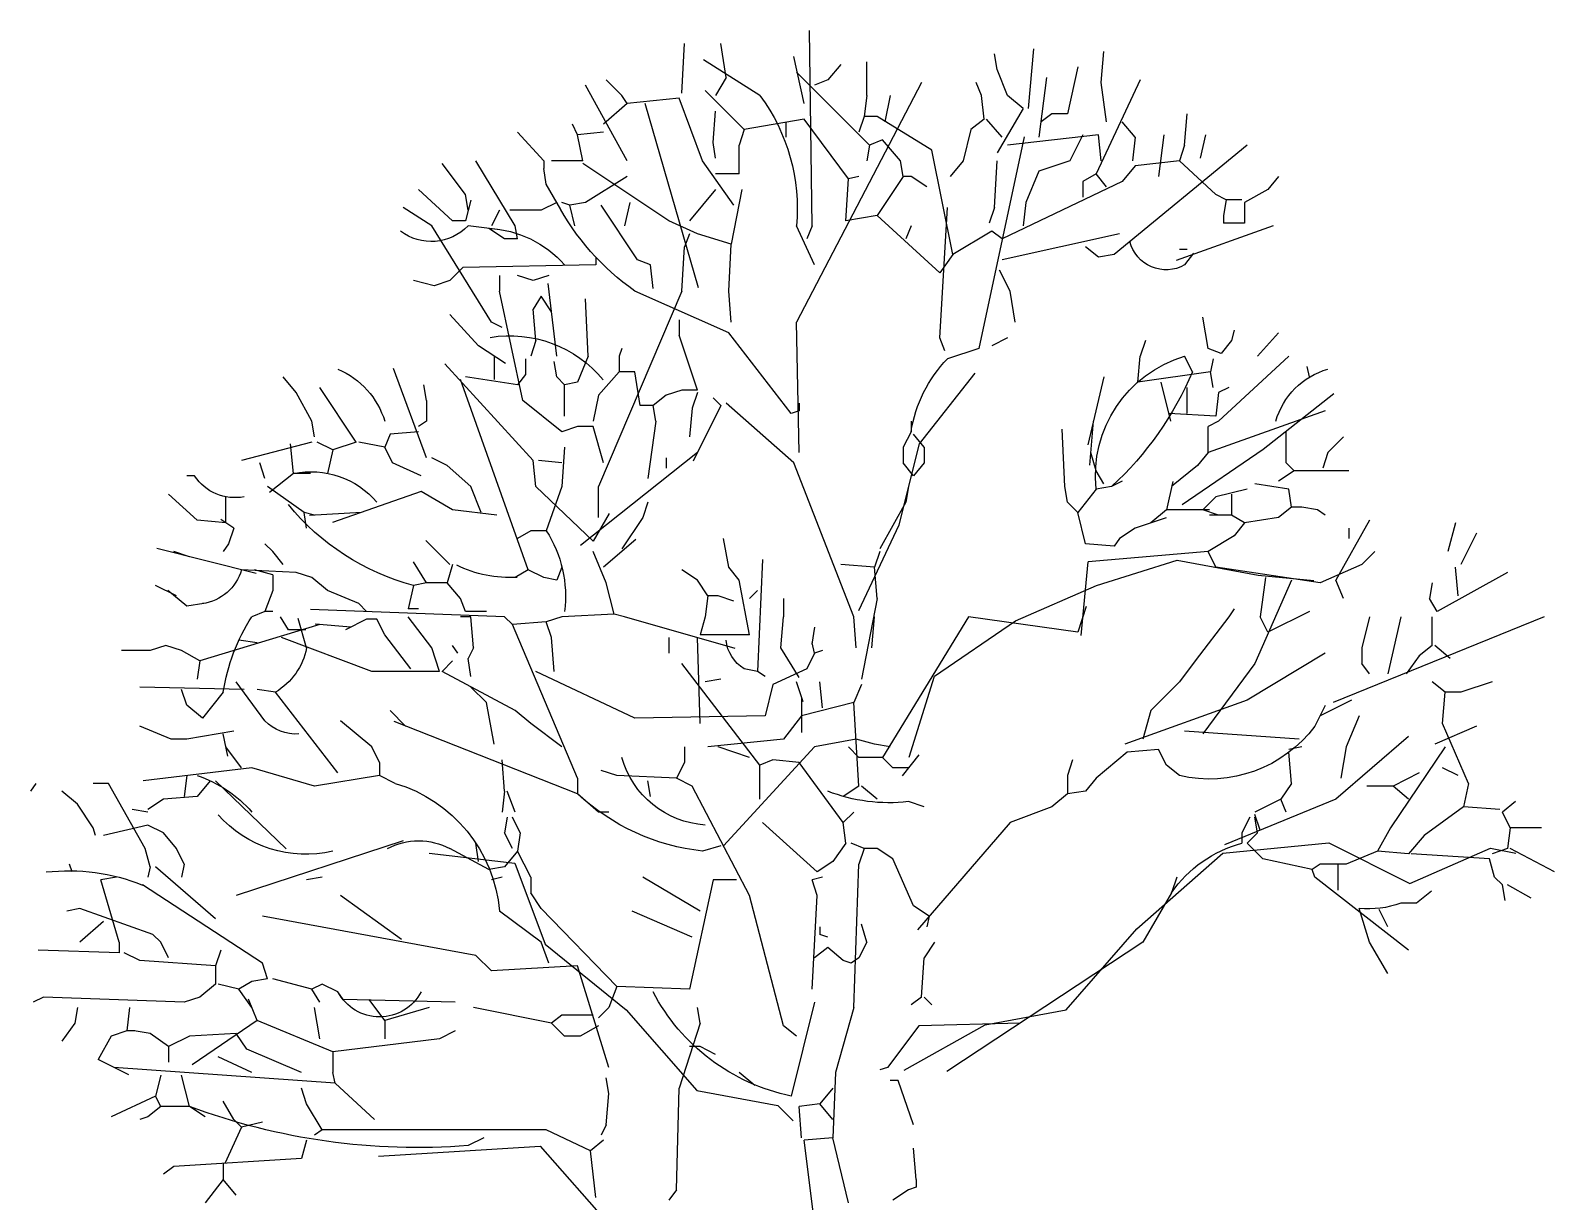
# Model space of a CAD drawing. Header units: millimetres. Extents: x 3669.6 to 3740.3, y 1535.4 to 1572.3.
# Drawn here: x 3703.577 to 3707.516, y 1542.659 to 1545.685 of the extents above; entities that cross this region are included whole.
import ezdxf

# ---------------------------------------------------------------- set-up
doc = ezdxf.new("R2010")
doc.units = ezdxf.units.MM
doc.layers.add('1', color=7, linetype='Continuous')

# ---------------------------------------------------------------- blocks, each defined once
blk = doc.blocks.new('T1')
at = {"color": 3, "linetype": 'Continuous'}
for p, q in [((-0.3267, 13.272), (-0.3173, 13.972)), ((-0.0187, 13.804), (0, 13.9253)), ((0.14, 13.748), (0.1307, 13.9253)), ((-1.3627, 13.7853), (-1.372, 13.8973)), ((-1.12, 13.9067), (-1.1013, 13.692)), ((-0.9893, 13.832), (-0.98, 13.888)), ((-0.2987, 13.7107), (-0.2613, 13.8787)), ((-1.2787, 13.8413), (-1.2413, 13.6733)), ((-1.0267, 13.7387), (-0.9893, 13.832)), ((-0.532, 13.5613), (-0.2707, 13.8227)), ((-0.5227, 13.7387), (-0.5227, 13.86)), ((-0.4293, 13.8507), (-0.3827, 13.7947)), ((-0.14, 13.7387), (0.0621, 13.8673)), ((-1.5027, 13.7947), (-1.344, 13.4587)), ((-1.3813, 13.6453), (-1.3627, 13.7853)), ((-1.1667, 13.804), (-1.1387, 13.5893)), ((-0.9333, 13.7387), (-0.9147, 13.7853)), ((-0.7187, 13.7853), (-0.2707, 12.9267)), ((-0.3827, 13.7947), (-0.336, 13.776)), ((-0.0187, 13.804), (0.0187, 13.7387)), ((0.336, 13.5053), (0.4853, 13.776)), ((0.3547, 13.7387), (0.4107, 13.7947)), ((-1.0827, 13.692), (-1.0267, 13.7387)), ((-0.9427, 13.6547), (-0.9333, 13.7387)), ((-0.6067, 13.7387), (-0.588, 13.6453)), ((-0.5227, 13.7387), (-0.5133, 13.664)), ((-0.0467, 13.6547), (0.056, 13.7573)), ((0.0653, 13.5053), (0.1493, 13.7293)), ((0.0797, 13.0497), (0.2707, 13.7107)), ((0.1493, 13.7293), (0.336, 13.7107)), ((0.336, 13.7107), (0.3547, 13.7387)), ((0.336, 13.7107), (0.42, 13.636)), ((-1.6613, 13.5613), (-1.6707, 13.6733)), ((-1.2413, 13.6733), (-1.1853, 13.6733)), ((-1.1853, 13.6733), (-1.148, 13.6453)), ((-1.0827, 13.692), (-0.9893, 13.5333)), ((-1.008, 13.5893), (-0.952, 13.6547)), ((-0.9427, 13.6547), (-0.896, 13.6173)), ((-0.756, 13.5427), (-0.56, 13.664)), ((-0.56, 13.664), (-0.5133, 13.664)), ((-0.5133, 13.664), (-0.4947, 13.608)), ((-0.4573, 13.44), (-0.2987, 13.6547)), ((-0.2987, 13.6547), (-0.084, 13.6173)), ((-0.084, 13.6173), (-0.0467, 13.6547)), ((0.028, 13.5707), (0.0187, 13.6827)), ((-1.736, 13.5987), (-1.7173, 13.5147)), ((-1.5867, 13.5987), (-1.568, 13.4493)), ((-1.484, 13.5893), (-1.4373, 13.6453)), ((-1.3627, 13.5053), (-1.3533, 13.5987)), ((-1.3533, 13.5987), (-1.0267, 13.5613)), ((-1.2973, 13.5987), (-1.2507, 13.5053)), ((-0.896, 13.6173), (-0.868, 13.5053)), ((-0.2333, 13.6453), (-0.2333, 13.5893)), ((-0.084, 13.6173), (-0.0653, 13.5613)), ((0.42, 13.608), (0.5133, 13.5987)), ((0.4947, 13.5053), (0.5133, 13.5987)), ((0.5133, 13.5987), (0.532, 13.636)), ((0.6347, 13.5053), (0.728, 13.608)), ((-1.8853, 13.5613), (-1.4093, 13.1693)), ((-1.6613, 13.5613), (-1.6427, 13.5053)), ((-1.484, 13.5893), (-1.4747, 13.5053)), ((-1.0863, 13.5907), (-0.924, 12.8333)), ((-0.8307, 13.1693), (-0.756, 13.5427)), ((-0.644, 13.5053), (-0.5787, 13.58)), ((-0.5787, 13.58), (-0.532, 13.5613)), ((-0.532, 13.5613), (-0.5227, 13.5053)), ((-0.0653, 13.4587), (-0.0653, 13.5613)), ((0.0187, 13.5147), (0.028, 13.5707)), ((-1.7733, 13.384), (-1.6427, 13.5053)), ((-1.6427, 13.5053), (-1.484, 13.4867)), ((-1.484, 13.4867), (-1.4373, 13.4307)), ((-1.2507, 13.5053), (-1.1387, 13.468)), ((-0.98, 13.3373), (-0.9893, 13.5053)), ((-0.868, 13.5053), (-0.8213, 13.4493)), ((-0.6533, 13.4493), (-0.644, 13.5053)), ((-0.0467, 13.3467), (0.0653, 13.5053)), ((0.1867, 13.2907), (0.4947, 13.496)), ((0.4947, 13.5053), (0.6067, 13.5053)), ((0.6347, 13.5053), (0.6347, 13.4773)), ((0.7373, 13.272), (0.8773, 13.5053)), ((0.9147, 13.384), (0.9987, 13.496)), ((-1.9973, 13.4493), (-1.96, 13.4027)), ((-1.3813, 13.412), (-1.344, 13.4587)), ((-1.344, 13.4587), (-1.2973, 13.4307)), ((-1.1387, 13.468), (-1.092, 13.356)), ((-0.7373, 13.412), (-0.6813, 13.4493)), ((-0.6813, 13.4493), (-0.6533, 13.4493)), ((-0.6533, 13.4493), (-0.56, 13.3093)), ((-0.4947, 13.4493), (-0.4573, 13.44)), ((-0.448, 13.2907), (-0.4573, 13.44)), ((-0.0653, 13.4587), (0.0187, 13.4587)), ((0.336, 13.4493), (0.4853, 13.356)), ((0.6253, 13.4213), (0.6347, 13.4773)), ((-1.96, 13.4027), (-1.876, 13.356)), ((-1.8107, 13.3653), (-1.7733, 13.384)), ((-1.4373, 13.4307), (-1.008, 13.2253)), ((-1.2973, 13.4307), (-1.2973, 13.3747)), ((-0.0747, 13.4027), (-0.0373, 13.2067)), ((0.0187, 13.4027), (0.112, 13.2907)), ((0.5734, 13.3304), (0.6253, 13.4213)), ((0.9053, 13.328), (0.9147, 13.384)), ((0.9613, 13.2907), (1.0827, 13.4027)), ((-1.876, 13.356), (-1.876, 13.2813)), ((-1.8667, 13.3653), (-1.8107, 13.3653)), ((-1.8107, 13.3653), (-1.8013, 13.3093)), ((-1.092, 13.356), (-1.0827, 13.272)), ((-0.98, 13.3373), (-0.9613, 13.2813)), ((-0.784, 12.8707), (-0.812, 13.3373)), ((0.2987, 13.1507), (0.4293, 13.3467)), ((0.3267, 13.356), (0.3453, 13.272)), ((0.4853, 13.356), (0.5413, 13.3467)), ((0.5227, 13.272), (0.5413, 13.3467)), ((0.5413, 13.3467), (0.5693, 13.356)), ((0.588, 13.356), (0.644, 13.328)), ((0.644, 13.328), (0.756, 13.328)), ((0.7933, 13.328), (0.8213, 13.272)), ((0.8963, 13.364), (0.9147, 13.2907)), ((1.036, 13.272), (1.1387, 13.3373)), ((-1.9787, 13.272), (-1.6307, 13.1485)), ((-1.876, 13.2813), (-1.8293, 13.2813)), ((-1.8293, 13.2813), (-1.8013, 13.2813)), ((-1.8013, 13.3093), (-1.8013, 13.2813)), ((-0.784, 13.104), (-0.56, 13.3093)), ((-0.6813, 13.272), (-0.6627, 13.2253)), ((-0.56, 13.3093), (-0.448, 13.2907)), ((-0.336, 13.132), (-0.2707, 13.272)), ((-0.3267, 13.272), (-0.308, 13.2253)), ((0.084, 13.244), (0.1867, 13.2907)), ((0.728, 13.2253), (0.7373, 13.272)), ((0.8006, 13.2589), (0.9053, 13.272)), ((0.8213, 12.9267), (1.036, 13.272)), ((0.9147, 13.2907), (0.9613, 13.2907)), ((-1.428, 13.244), (-1.008, 13.1507)), ((-1.008, 13.2253), (-0.9707, 13.2533)), ((-0.9707, 13.2533), (-0.8307, 13.1693)), ((-0.0373, 13.2067), (0.084, 13.244)), ((0.112, 13.244), (0.1307, 13.1973)), ((0.728, 13.2253), (0.7747, 13.2253)), ((0.7747, 13.2253), (0.8307, 13.2627)), ((-1.6934, 13.1748), (-1.6613, 13.132)), ((-1.6707, 13.188), (-1.6427, 13.188)), ((-1.4093, 13.1693), (-1.3533, 13.16)), ((-1.3533, 13.16), (-1.3067, 13.1973)), ((-0.8307, 13.1693), (-0.784, 13.104)), ((-0.028, 13.0387), (-0.0373, 13.2067)), ((0.14, 13.0387), (0.1307, 13.1973)), ((0.448, 13.16), (0.448, 13.132)), ((-1.036, 13.0387), (-0.9987, 13.1133)), ((0.2427, 13.048), (0.252, 13.132)), ((0.252, 13.132), (0.2987, 13.1507)), ((0.448, 13.132), (0.924, 13.1227)), ((0.924, 13.1227), (0.9707, 13.076)), ((0.588, 12.8053), (0.6186, 13.0656)), ((0.616, 13.0947), (0.672, 13.076)), ((0.672, 13.076), (0.728, 13.0947)), ((0.7933, 13.0947), (0.7933, 13.0387)), ((0.9707, 13.076), (1.0267, 13.0573)), ((1.0267, 13.0573), (1.1013, 13.076)), ((-1.0547, 12.9267), (-1.036, 13.0387)), ((-0.0373, 12.9267), (-0.028, 13.0387)), ((-0.028, 12.8893), (0.308, 13.0387)), ((0.14, 13.0387), (0.4387, 12.3387)), ((0.476, 12.8053), (0.4853, 13.0107)), ((0.6067, 12.964), (0.644, 13.02)), ((0.644, 13.02), (0.672, 12.9733)), ((0.7093, 12.6467), (0.7933, 13.0387)), ((-1.7453, 12.8333), (-1.7267, 12.9453)), ((0.6627, 12.8613), (0.672, 12.9733)), ((0.868, 12.8427), (0.9707, 12.9547)), ((-1.9973, 12.8893), (-1.9227, 12.8053)), ((-1.8387, 12.8987), (-1.8293, 12.8613)), ((-0.28, 12.46), (-0.2707, 12.9267)), ((-0.252, 12.6), (-0.028, 12.8893)), ((0.1493, 12.936), (0.1493, 12.88)), ((0.784, 12.908), (0.8213, 12.9267)), ((-1.8293, 12.8613), (-1.792, 12.8147)), ((-1.792, 12.8147), (-1.7453, 12.8333)), ((-1.5213, 12.8613), (-1.5027, 12.8053)), ((-1.0267, 12.8707), (-0.9707, 12.8427)), ((-0.924, 12.8333), (-0.812, 12.796)), ((-0.8027, 12.824), (-0.784, 12.8707)), ((0.084, 12.684), (0.1493, 12.88)), ((0.3547, 12.8333), (0.364, 12.8053)), ((0.6627, 12.8613), (0.6813, 12.8053)), ((0.7718, 12.7786), (0.868, 12.8427)), ((-2.0347, 12.8053), (-1.7827, 12.572)), ((-1.764, 12.796), (-1.7547, 12.7493)), ((-1.6893, 12.7493), (-1.6613, 12.8053)), ((-1.4933, 12.712), (-1.5027, 12.8053)), ((0.364, 12.8053), (0.364, 12.7493)), ((0.476, 12.8053), (0.5133, 12.712)), ((0.588, 12.7307), (0.5973, 12.7867)), ((0.672, 12.432), (0.9893, 12.7773)), ((0.7, 12.796), (0.7, 12.74)), ((0.812, 12.8053), (0.812, 12.7213)), ((-2.1093, 12.7307), (-2.1, 12.768)), ((-1.764, 12.6933), (-1.7547, 12.7493)), ((-1.7547, 12.7493), (-1.4933, 12.712)), ((-1.372, 12.7307), (-1.3148, 12.4876)), ((0.2893, 12.628), (0.308, 12.7493)), ((0.308, 12.7493), (0.364, 12.7493)), ((0.364, 12.7493), (0.4387, 12.6653)), ((0.56, 12.7027), (0.588, 12.7307)), ((0.7, 12.74), (0.728, 12.7027)), ((0.728, 12.7027), (0.9147, 12.7307)), ((1.0547, 12.4413), (1.1731, 12.7611)), ((1.5213, 12.6747), (1.568, 12.7307)), ((-1.82, 12.6933), (-1.7827, 12.6747)), ((-1.7827, 12.6747), (-1.7733, 12.5907)), ((-1.6707, 12.6), (-1.6707, 12.6933)), ((-1.6123, 12.572), (-1.5773, 12.712)), ((0.084, 12.684), (0.14, 12.684)), ((0.084, 12.6747), (0.1027, 12.6187)), ((0.14, 12.684), (0.196, 12.6653)), ((0.5133, 12.712), (0.56, 12.7027)), ((0.56, 12.5907), (0.56, 12.7027)), ((0.6907, 12.04), (0.9333, 12.7213)), ((1.0547, 12.6467), (1.064, 12.7027)), ((1.3067, 12.4973), (1.4373, 12.6933)), ((1.4653, 12.572), (1.5213, 12.6747)), ((-0.28, 12.6373), (-0.28, 12.6093)), ((-0.2613, 12.4227), (-0.0187, 12.6373)), ((0, 12.628), (0.028, 12.656)), ((0, 12.628), (0.0997, 12.4286)), ((0.1027, 12.6187), (0.112, 12.516)), ((0.196, 12.6653), (0.2427, 12.628)), ((0.2333, 12.572), (0.2427, 12.628)), ((0.2427, 12.628), (0.2893, 12.628)), ((0.4387, 12.6653), (0.4573, 12.572)), ((0.5693, 12.5347), (0.7093, 12.6467)), ((1.0547, 12.6467), (1.0547, 12.572)), ((-2.1653, 12.6093), (-1.7453, 12.46)), ((-1.7827, 12.572), (-1.7453, 12.5533)), ((-1.7733, 12.5907), (-1.6053, 12.6)), ((-1.3216, 12.4148), (-1.3347, 12.572)), ((-0.6813, 12.572), (-0.6813, 12.5347)), ((-0.28, 12.6093), (-0.252, 12.6)), ((0.2333, 12.572), (0.2613, 12.3667)), ((1.0547, 12.572), (1.0827, 12.5533)), ((1.456, 12.516), (1.4653, 12.572)), ((-2.2307, 12.516), (-2.1747, 12.46)), ((-2.0253, 12.4227), (-2.0253, 12.5347)), ((-1.7453, 12.46), (-1.7453, 12.5533)), ((-1.232, 12.3387), (-1.2227, 12.544)), ((-0.728, 12.4787), (-0.6907, 12.5253)), ((-0.6813, 12.5347), (-0.6533, 12.4787)), ((0.42, 12.4227), (0.4573, 12.5533)), ((0.4573, 12.5533), (0.5133, 12.5533)), ((0.5133, 12.5533), (0.5693, 12.5347)), ((1.0827, 12.5347), (1.1853, 12.5253)), ((1.1853, 12.5253), (1.204, 12.4787)), ((-2.1747, 12.46), (-2.156, 12.404)), ((-1.7453, 12.46), (-1.708, 12.4133)), ((-1.344, 12.3947), (-1.3253, 12.46)), ((-0.728, 12.4787), (-0.728, 12.4227)), ((-0.6533, 12.4787), (-0.6533, 12.4227)), ((0.084, 12.46), (0.5033, 12.127)), ((0.56, 12.4787), (0.5693, 12.3387)), ((1.176, 12.4227), (1.204, 12.4787)), ((1.204, 12.4787), (1.2973, 12.4973)), ((1.3067, 12.4973), (1.3907, 12.4693)), ((1.3907, 12.4693), (1.4467, 12.4973)), ((1.3907, 12.4693), (1.4093, 12.3853)), ((1.4653, 12.4973), (1.7173, 12.432)), ((1.5307, 12.3853), (1.5413, 12.4916)), ((-2.2493, 12.3947), (-2.0533, 12.3947)), ((-2.0533, 12.3947), (-2.0253, 12.4227)), ((-2.0533, 12.3947), (-1.9973, 12.3573)), ((-1.708, 12.4133), (-1.6147, 12.3387)), ((-1.372, 12.348), (-1.344, 12.3947)), ((-0.728, 12.4227), (-0.6907, 12.376)), ((-0.6907, 12.376), (-0.6533, 12.4227)), ((-0.476, 11.872), (-0.2613, 12.4227)), ((0.196, 12.4413), (0.196, 12.404)), ((0.5693, 12.4227), (0.6533, 12.432)), ((0.6627, 12.3387), (0.672, 12.432)), ((0.896, 12.3387), (0.98, 12.4133)), ((0.98, 12.4133), (1.036, 12.4413)), ((1.0733, 12.376), (1.176, 12.4227)), ((1.6333, 12.3667), (1.652, 12.4227)), ((-2.0347, 12.3293), (-1.9133, 12.348)), ((-1.6187, 12.3568), (-1.596, 12.2547)), ((-1.4373, 12.3573), (-1.4, 12.3387)), ((1.47, 12.3853), (1.5307, 12.3853)), ((1.5307, 12.3853), (1.6166, 12.3166)), ((1.8853, 12.376), (1.9133, 12.376)), ((-2.044, 12.264), (-2.0347, 12.3293)), ((-1.8853, 12.3293), (-1.7733, 12.3013)), ((-1.8293, 12.3107), (-1.8293, 12.236)), ((-1.7733, 12.3013), (-1.7267, 12.2547)), ((-1.4, 12.3387), (-1.344, 12.3293)), ((-1.344, 12.3293), (-1.2787, 12.2453)), ((-1.2413, 12.2827), (-1.232, 12.3387)), ((-0.672, 12.3387), (-0.6627, 12.2827)), ((0.4387, 12.2267), (0.4387, 12.3387)), ((0.4573, 12.1427), (0.6627, 12.3387)), ((0.5693, 12.3387), (0.6253, 12.18)), ((0.8587, 12.2453), (0.896, 12.3387)), ((0.9613, 12.2547), (1.0733, 12.32)), ((1.0733, 12.32), (1.3916, 12.2093)), ((1.4933, 12.2453), (1.624, 12.3387)), ((1.7733, 12.208), (1.7733, 12.3013)), ((1.876, 12.2173), (1.9787, 12.3107)), ((-2.1653, 12.236), (-2.1373, 12.2547)), ((-2.1373, 12.2547), (-2.0813, 12.264)), ((-2.0813, 12.264), (-2.044, 12.264)), ((-2.044, 12.264), (-1.9973, 12.2267)), ((-1.876, 12.208), (-1.8293, 12.236)), ((-1.8293, 12.236), (-1.7502, 12.236)), ((-1.7827, 12.236), (-1.7267, 12.2547)), ((-1.7502, 12.2547), (-1.596, 12.2547)), ((-1.596, 12.2547), (-1.54, 12.208)), ((-1.3067, 12.1333), (-1.2787, 12.2453)), ((-1.2787, 12.2453), (-1.2413, 12.2827)), ((-0.6627, 12.2827), (-0.5693, 12.1147)), ((0.2613, 12.2827), (0.28, 12.2267)), ((0.4005, 12.2421), (0.4573, 12.1427)), ((0.8027, 12.236), (0.9613, 12.2547)), ((1.288, 12.2453), (1.4738, 12.235)), ((1.456, 12.236), (1.4933, 12.2453)), ((1.484, 12.1893), (1.4933, 12.2453)), ((-2.632, 12.208), (-2.604, 12.1053)), ((-2.324, 12.2173), (-2.2027, 12.0027)), ((-2.2493, 12.1893), (-2.2493, 12.152)), ((-1.9973, 12.2267), (-1.876, 12.208)), ((-1.876, 12.208), (-1.8387, 12.1613)), ((-1.5951, 12.2264), (-1.484, 12.1893)), ((-1.484, 12.1893), (-1.428, 12.152)), ((0.28, 12.2267), (0.3547, 12.1147)), ((0.6253, 12.18), (0.6813, 12.18)), ((0.6813, 12.18), (0.728, 12.152)), ((1.7453, 12.1893), (1.7911, 12.2199)), ((1.7453, 12.1893), (1.764, 12.1333)), ((1.7733, 12.208), (1.876, 12.2173)), ((-2.7067, 12.1707), (-2.6507, 12.0587)), ((-1.8387, 12.1613), (-1.7453, 12.1053)), ((-1.428, 12.152), (-1.4093, 12.124)), ((-1.4093, 12.124), (-1.3067, 12.1333)), ((-0.028, 12.0493), (-0.0093, 12.152)), ((0.3049, 12.148), (0.42, 12.0493)), ((0.9707, 12.0587), (1.0566, 12.1446)), ((1.6053, 12.1053), (1.6333, 12.1333)), ((1.764, 12.1333), (1.7827, 12.1053)), ((-2.3427, 12.1053), (-2.296, 12.0587)), ((-1.7733, 12.0493), (-1.7453, 12.1053)), ((-1.7453, 12.1053), (-1.316, 12.068)), ((-1.2909, 11.8048), (-1.316, 12.068)), ((-0.5693, 12.1053), (-0.5507, 12.0493)), ((-0.1493, 12.0773), (-0.1307, 11.676)), ((0.4107, 11.9933), (0.4573, 12.1053)), ((1.0547, 11.9933), (1.1013, 12.068)), ((1.568, 12.0587), (1.6053, 12.1053)), ((1.6647, 12.0268), (2.021, 12.1159)), ((1.904, 12.0867), (1.96, 12.1053)), ((-2.8187, 12.0307), (-2.5667, 11.8907)), ((-2.6413, 11.9467), (-2.632, 12.0493)), ((-2.296, 12.0587), (-2.1467, 11.9933)), ((-2.1467, 11.9933), (-1.7733, 12.0493)), ((-0.56, 11.9373), (-0.5507, 12.0493)), ((-0.5507, 12.0493), (-0.4293, 12.0587)), ((-0.0653, 12.0027), (-0.028, 12.0493)), ((0.084, 12.0027), (0.14, 12.04)), ((0.5693, 12.0493), (0.588, 12.0027)), ((0.6347, 12.012), (0.6907, 12.04)), ((0.6907, 12.04), (0.7373, 12.012)), ((0.9613, 12.0587), (0.98, 11.9933)), ((1.4653, 12.012), (1.5213, 12.0307)), ((1.5213, 12.0307), (1.7173, 12.04)), ((1.6053, 12.0213), (1.6707, 12.04)), ((1.6053, 12.0213), (1.6053, 11.9653)), ((-2.548, 11.9933), (-2.5387, 11.9373)), ((-2.2307, 11.9373), (-2.2027, 12.0027)), ((-2.044, 12.0027), (-1.9133, 11.704)), ((-1.9507, 12.012), (-1.932, 11.872)), ((-0.1307, 11.9653), (-0.1027, 11.9373)), ((-0.1027, 11.8067), (-0.0653, 12.0027)), ((0.0467, 11.9467), (0.084, 12.0027)), ((0.3827, 11.8813), (0.4107, 11.9933)), ((0.588, 12.0027), (0.6347, 12.012)), ((0.9333, 11.9373), (0.98, 11.9933)), ((0.98, 11.9933), (1.0547, 11.9933)), ((1.0547, 11.9933), (1.1013, 11.984)), ((1.1013, 11.984), (1.12, 11.9)), ((1.2973, 11.9187), (1.4093, 11.9653)), ((1.4093, 11.9653), (1.4653, 12.012)), ((1.6053, 11.9653), (1.6333, 11.8907)), ((1.9133, 11.9093), (1.9808, 11.9656)), ((1.9501, 11.9464), (2.0253, 11.984)), ((-2.5667, 11.8907), (-2.5387, 11.9373)), ((-1.3093, 11.908), (-1.2787, 11.816)), ((-0.56, 11.9373), (-0.504, 11.648)), ((-0.224, 11.9373), (-0.224, 11.872)), ((-0.0467, 11.928), (0.0093, 11.9467)), ((0.0093, 11.9467), (0.0467, 11.9467)), ((0.0467, 11.9467), (0.056, 11.872)), ((0.9147, 11.8907), (0.9333, 11.9373)), ((1.2693, 11.8907), (1.2973, 11.9187)), ((1.8523, 11.9195), (1.9133, 11.9093)), ((-2.9493, 11.872), (-2.1933, 11.564)), ((-2.548, 11.7693), (-2.548, 11.872)), ((-2.436, 11.872), (-2.3893, 11.6667)), ((-2.324, 11.872), (-2.296, 11.76)), ((-2.1093, 11.8907), (-1.96, 11.816)), ((-1.96, 11.816), (-1.932, 11.872)), ((-1.8387, 11.9), (-1.82, 11.872)), ((-1.82, 11.872), (-1.6987, 11.7133)), ((-1.2787, 11.816), (-0.8867, 11.872)), ((-0.8867, 11.872), (-0.5787, 11.368)), ((-0.5413, 11.76), (-0.5507, 11.872)), ((-0.4853, 11.76), (-0.476, 11.872)), ((-0.2147, 11.76), (-0.224, 11.872)), ((-0.0518, 11.7585), (0.3453, 11.872)), ((0.056, 11.872), (0.0747, 11.8067)), ((0.3453, 11.872), (0.3827, 11.8813)), ((0.3827, 11.8813), (0.5693, 11.872)), ((0.5693, 11.872), (0.6253, 11.8533)), ((0.6067, 11.7973), (0.6253, 11.8533)), ((0.6253, 11.8533), (0.7467, 11.844)), ((0.7467, 11.844), (0.7747, 11.872)), ((0.7747, 11.872), (1.4699, 11.8982)), ((0.84, 11.8907), (0.9147, 11.8907)), ((0.8867, 11.76), (0.896, 11.872)), ((0.896, 11.872), (0.9333, 11.872)), ((1.036, 11.76), (1.12, 11.872)), ((1.0827, 11.9), (1.12, 11.9)), ((1.204, 11.8067), (1.232, 11.8627)), ((1.232, 11.8627), (1.2693, 11.8627)), ((1.2693, 11.8627), (1.3445, 11.8251)), ((1.484, 11.76), (1.5143, 11.866)), ((1.5493, 11.8253), (1.5773, 11.872)), ((1.6053, 11.8907), (1.6333, 11.8907)), ((1.6333, 11.8907), (1.68, 11.872)), ((-0.336, 11.8347), (-0.3258, 11.7734)), ((-0.1027, 11.8067), (0.0747, 11.8067)), ((0.0747, 11.4893), (0.084, 11.7973)), ((0.1867, 11.7973), (0.1867, 11.7413)), ((0.5133, 11.2933), (0.7467, 11.844)), ((0.5973, 11.676), (0.6067, 11.7973)), ((1.1107, 11.6853), (1.204, 11.8067)), ((1.2507, 11.676), (1.5745, 11.7974)), ((1.3253, 11.8347), (1.4534, 11.8453)), ((1.4373, 11.844), (1.8667, 11.7133)), ((1.4872, 11.8253), (1.5493, 11.8253)), ((-2.6133, 11.7227), (-2.5573, 11.7693)), ((-2.548, 11.7693), (-2.5013, 11.732)), ((-2.296, 11.76), (-2.296, 11.704)), ((-2.1653, 11.7413), (-1.8853, 11.5733)), ((-0.364, 11.7507), (-0.336, 11.7413)), ((-0.336, 11.7413), (-0.3267, 11.7787)), ((-0.336, 11.7413), (-0.308, 11.6853)), ((-0.2808, 11.6542), (-0.2147, 11.76)), ((0.8867, 11.76), (0.9053, 11.7227)), ((0.9427, 11.7413), (0.9613, 11.7693)), ((1.008, 11.676), (1.036, 11.76)), ((1.6613, 11.7787), (1.7267, 11.788)), ((1.8667, 11.7133), (1.932, 11.7507)), ((1.932, 11.7507), (1.988, 11.7693)), ((1.988, 11.7693), (2.044, 11.7507)), ((2.044, 11.7507), (2.1467, 11.7507)), ((-2.5013, 11.732), (-2.4547, 11.6667)), ((-2.324, 11.6667), (-2.296, 11.704)), ((-1.9133, 11.704), (-1.7267, 11.452)), ((-1.6987, 11.7133), (-1.6427, 11.6387)), ((-0.308, 11.6853), (-0.1867, 11.6293)), ((-0.14, 11.34), (0.14, 11.704)), ((-0.1307, 11.676), (-0.084, 11.6853)), ((0.896, 11.6573), (0.9053, 11.7227)), ((0.9613, 11.7133), (0.9987, 11.676)), ((1.8667, 11.7133), (1.876, 11.648)), ((-2.7627, 11.6387), (-2.6507, 11.6013)), ((-2.5947, 11.6013), (-2.548, 11.6387)), ((-1.6427, 11.6387), (-1.54, 11.536)), ((-0.364, 11.5453), (-0.3547, 11.6387)), ((-0.2946, 11.5669), (-0.2707, 11.6387)), ((-0.1587, 11.6573), (-0.1307, 11.676)), ((0, 11.648), (0.056, 11.6387)), ((0.308, 11.508), (0.6627, 11.676)), ((0.7373, 11.536), (0.9987, 11.676)), ((1.008, 11.676), (1.2507, 11.676)), ((1.6333, 11.4987), (1.736, 11.6387)), ((-2.6507, 11.6013), (-2.5947, 11.6013)), ((-2.5853, 11.4893), (-2.5947, 11.6013)), ((-0.504, 11.6293), (-0.476, 11.564)), ((-0.2893, 11.5827), (-0.2893, 11.4572)), ((-0.1867, 11.6293), (-0.1587, 11.5173)), ((0.84, 11.564), (0.896, 11.62)), ((1.372, 11.312), (1.596, 11.6013)), ((1.596, 11.6013), (1.6613, 11.6107)), ((1.708, 11.6107), (2.0813, 11.62)), ((1.7827, 11.6013), (1.8573, 11.508)), ((1.9133, 11.5547), (1.932, 11.6107)), ((-2.2587, 11.5733), (-2.1467, 11.5173)), ((-2.1649, 11.5537), (-2.128, 11.48)), ((-1.8853, 11.5733), (-1.4467, 11.4147)), ((-1.54, 11.536), (-1.512, 11.4333)), ((-0.4947, 11.2653), (-0.476, 11.564)), ((-0.476, 11.564), (-0.2893, 11.5173)), ((0.6813, 11.4893), (0.7373, 11.536)), ((0.812, 11.4147), (0.84, 11.564)), ((1.1293, 11.48), (1.1853, 11.536)), ((1.8573, 11.508), (1.9133, 11.5547)), ((-2.7067, 11.48), (-2.5573, 11.4147)), ((-2.6787, 11.2747), (-2.5853, 11.4893)), ((-2.2867, 11.5173), (-2.24, 11.4053)), ((-0.2893, 11.5173), (-0.224, 11.4333)), ((-0.1587, 11.5173), (0.308, 11.508)), ((0.5133, 11.2373), (1.1705, 11.4962)), ((0.5693, 11.4053), (0.6813, 11.4893)), ((1.2507, 11.4053), (1.3627, 11.4987)), ((1.9693, 11.4333), (2.0813, 11.48)), ((-2.464, 11.4427), (-2.2027, 11.2187)), ((-2.072, 11.4333), (-1.6613, 11.4613)), ((-0.6067, 11.4053), (-0.5507, 11.4147)), ((-0.5507, 11.4147), (-0.4853, 11.4333)), ((-0.4853, 11.4333), (-0.336, 11.4053)), ((-0.224, 11.4333), (0.0467, 11.4053)), ((1.7453, 11.4613), (1.9133, 11.4333)), ((1.7666, 11.3717), (1.7827, 11.452)), ((1.9133, 11.4333), (1.9693, 11.4333)), ((-2.5947, 11.4053), (-2.3987, 11.116)), ((-2.24, 11.4053), (-2.2213, 11.2933)), ((-2.0813, 11.4053), (-2.0347, 11.396)), ((-2.044, 11.2747), (-2.0347, 11.3867)), ((-1.596, 11.34), (-1.568, 11.396)), ((-1.568, 11.396), (-1.456, 11.3867)), ((-1.456, 11.3867), (-1.344, 11.2933)), ((-1.26, 11.3587), (-1.2413, 11.3027)), ((-0.7093, 11.3773), (-0.6492, 11.3022)), ((-0.616, 11.3307), (-0.5787, 11.368)), ((-0.5787, 11.368), (-0.4947, 11.368)), ((-0.4947, 11.368), (-0.4573, 11.4053)), ((-0.336, 11.4053), (-0.0093, 11.0507)), ((-0.28, 11.3493), (-0.1867, 11.3587)), ((-0.1867, 11.3587), (-0.14, 11.34)), ((-0.1027, 11.368), (0.0093, 11.4053)), ((0.1307, 11.4053), (0.1307, 11.3493)), ((0.7747, 11.2467), (0.784, 11.3587)), ((1.2227, 11.3493), (1.2507, 11.4053)), ((1.7173, 11.3307), (1.7733, 11.4053)), ((-2.6413, 11.3027), (-2.5853, 11.3307)), ((-2.5013, 11.312), (-2.408, 11.2653)), ((-1.6427, 11.3027), (-1.596, 11.34)), ((-1.2413, 11.3027), (-1.2413, 11.2373)), ((-0.672, 11.3307), (-0.616, 11.3307)), ((-0.4387, 11.1347), (-0.28, 11.3493)), ((-0.14, 11.2187), (-0.14, 11.34)), ((0.1307, 11.3493), (0.1587, 11.2933)), ((0.1587, 11.2933), (0.3733, 11.3027)), ((0.3733, 11.3027), (0.4293, 11.3213)), ((1.1667, 11.2747), (1.2227, 11.3027)), ((1.2227, 11.3493), (1.2227, 11.3027)), ((1.2227, 11.3027), (1.456, 11.2653)), ((1.456, 11.2653), (1.68, 11.3307)), ((1.68, 11.3307), (2.0699, 11.2839)), ((1.9133, 11.3027), (1.9227, 11.228)), ((-2.6787, 11.2747), (-2.66, 11.1907)), ((-2.464, 11.2187), (-2.408, 11.2653)), ((-2.408, 11.2653), (-2.3147, 11.2653)), ((-2.044, 11.2747), (-2.0067, 11.2187)), ((-1.344, 11.2933), (-1.3067, 11.2467)), ((-0.56, 11.2187), (-0.504, 11.2653)), ((-0.4947, 11.2653), (-0.4387, 11.228)), ((-0.1027, 10.8733), (0.1027, 11.2653)), ((0.1027, 11.2653), (0.1587, 11.2933)), ((0.252, 11.228), (0.2613, 11.284)), ((0.5133, 11.2933), (0.5133, 11.2373)), ((1.5575, 11.0406), (1.8107, 11.284)), ((1.8293, 11.284), (1.876, 11.228)), ((2.0627, 11.0413), (2.1933, 11.2747)), ((2.1933, 11.2747), (2.2493, 11.2747)), ((2.4547, 11.2747), (2.4733, 11.2467)), ((-2.8467, 11.2093), (-2.8, 11.172)), ((-2.2027, 11.2187), (-1.8047, 11.054)), ((-2.0253, 11.172), (-2.0067, 11.2187)), ((-2.0067, 11.2187), (-1.9133, 11.172)), ((-1.3067, 11.2467), (-1.2413, 11.2373)), ((-1.2413, 11.2373), (-1.1853, 11.1907)), ((-0.728, 11.1907), (-0.672, 11.2093)), ((0.4387, 11.172), (0.5133, 11.2373)), ((0.7373, 11.172), (0.7653, 11.2467)), ((0.7747, 11.2467), (0.784, 11.172)), ((1.876, 11.228), (1.9973, 11.2187)), ((1.9973, 11.2187), (2.0533, 11.1813)), ((2.2493, 11.116), (2.3053, 11.2)), ((2.3053, 11.2), (2.3613, 11.2467)), ((-2.828, 11.116), (-2.8, 11.172)), ((-2.7907, 11.1813), (-2.66, 11.1907)), ((-2.66, 11.1907), (-2.52, 11.088)), ((-1.932, 11.1067), (-1.9133, 11.1627)), ((-1.9227, 11.0973), (-1.9133, 11.1533)), ((-1.8947, 11.1533), (-1.8667, 11.0973)), ((-1.1853, 11.1907), (-1.036, 11.1347)), ((-0.476, 11.172), (-0.4387, 11.1347)), ((0.4013, 11.172), (0.4387, 11.172)), ((0.7187, 11.0973), (0.7467, 11.1533)), ((0.7653, 11.1533), (0.7747, 11.0973)), ((2.0533, 11.172), (2.1093, 11.1813)), ((-2.94, 11.116), (-2.828, 11.116)), ((-2.828, 11.116), (-2.8187, 11.0413)), ((-2.52, 11.088), (-2.464, 11.0227)), ((-2.3987, 11.116), (-2.352, 11.032)), ((-1.9227, 11.0973), (-1.8853, 11.06)), ((-1.8667, 11.0973), (-1.8667, 11.06)), ((-1.036, 11.1347), (-0.7043, 10.7495)), ((-0.448, 11.06), (-0.4387, 11.1347)), ((-0.3453, 10.9573), (-0.1493, 11.1347)), ((0.7187, 11.0973), (0.728, 11.032)), ((0.7467, 11.0413), (0.7747, 11.0973)), ((1.9507, 11.0413), (1.9973, 11.0973)), ((1.9973, 11.0973), (2.0533, 11.1253)), ((2.0533, 11.1253), (2.212, 11.088)), ((2.24, 11.088), (2.2493, 11.116)), ((-2.9867, 10.9573), (-2.828, 11.0413)), ((-2.8187, 11.0413), (-2.7627, 11.0227)), ((-2.464, 11.0227), (-2.352, 11.032)), ((-2.352, 11.032), (-2.24, 10.9853)), ((-1.9413, 11.004), (-1.8853, 11.06)), ((-0.616, 11.004), (-0.56, 11.0413)), ((-0.56, 11.0413), (-0.5133, 11.0413)), ((-0.5133, 11.0413), (-0.4667, 11.06)), ((-0.5133, 11.0413), (-0.4947, 10.9853)), ((-0.448, 11.06), (-0.4013, 10.9947)), ((0, 11.0507), (0.0653, 11.032)), ((0.6813, 10.9387), (0.728, 11.032)), ((0.728, 11.032), (0.7747, 10.976)), ((0.8307, 10.9667), (0.9707, 11.0413)), ((0.868, 10.9947), (0.8773, 11.06)), ((1.1387, 11.0693), (1.736, 10.8733)), ((1.9227, 10.9853), (1.9507, 11.0413)), ((2.044, 10.976), (2.0627, 11.0413)), ((-2.772, 10.9387), (-2.7533, 11.004)), ((-2.7533, 11.004), (-2.4733, 11.0227)), ((-2.24, 10.9853), (-2.1467, 10.9853)), ((-2.212, 10.892), (-2.212, 10.9853)), ((-2.1467, 10.9853), (-2.1187, 10.9667)), ((-2.1187, 10.9667), (-1.9413, 11.004)), ((-0.6907, 10.836), (-0.616, 11.004)), ((-0.476, 10.472), (-0.4947, 10.9853)), ((-0.4013, 10.9947), (-0.3453, 10.9573)), ((0.7747, 10.976), (0.8307, 10.9667)), ((1.8107, 10.7893), (2.0253, 10.976)), ((1.9227, 10.9853), (1.932, 10.9387)), ((2.044, 10.976), (2.0533, 10.9387)), ((2.324, 10.9573), (2.3333, 10.9853)), ((-2.8, 10.9107), (-2.772, 10.9387)), ((-2.464, 10.6773), (-2.128, 10.9387)), ((-2.128, 10.9387), (-2.1187, 10.9667)), ((-1.6333, 10.9387), (-1.6147, 10.8827)), ((-0.364, 10.9387), (-0.3267, 10.9293)), ((-0.3453, 10.8733), (-0.3267, 10.9293)), ((-0.056, 10.9293), (0.028, 10.9293)), ((0.028, 10.9293), (0.112, 10.5373)), ((0.0747, 10.8173), (0.28, 10.9387)), ((0.6813, 10.9387), (0.6813, 10.8827)), ((0.784, 10.9387), (0.8213, 10.9293)), ((1.428, 10.9387), (1.484, 10.9293)), ((2.156, 10.7053), (2.2213, 10.9293)), ((2.1653, 10.9387), (2.2213, 10.9293)), ((-2.9027, 10.864), (-2.8187, 10.9107)), ((-2.8093, 10.8547), (-2.8, 10.9107)), ((-2.5461, 10.8886), (-2.492, 10.8453)), ((-1.6147, 10.8827), (-1.512, 10.7053)), ((-0.3267, 10.5373), (-0.3453, 10.8733)), ((-0.224, 10.4067), (-0.1027, 10.8733)), ((0.644, 10.8267), (0.6813, 10.8827)), ((1.1444, 10.7157), (1.3627, 10.8733)), ((1.6427, 10.6307), (2.072, 10.9107)), ((-2.492, 10.8453), (-2.436, 10.8453)), ((-2.3893, 10.7613), (-2.3588, 10.8225)), ((-2.324, 10.7053), (-2.2867, 10.8267)), ((-0.7467, 10.7987), (-0.6907, 10.836)), ((0.1027, 10.724), (0.3173, 10.8173)), ((0.3733, 10.5467), (0.644, 10.8267)), ((0.644, 10.7053), (0.7933, 10.8173)), ((2.0347, 10.7333), (2.296, 10.8267)), ((2.296, 10.8267), (2.3427, 10.8173)), ((-0.7467, 10.7987), (-0.7373, 10.7613)), ((-0.5227, 10.7053), (-0.504, 10.7707)), ((-0.3547, 10.7613), (-0.3547, 10.7333)), ((0.8773, 10.6587), (1.6427, 10.7987)), ((2.212, 10.78), (2.296, 10.7053)), ((-2.3893, 10.5933), (-2.324, 10.7053)), ((-1.512, 10.7053), (-0.8096, 10.2421)), ((-0.7653, 10.7053), (-0.728, 10.6493)), ((-0.5227, 10.7053), (-0.4947, 10.6493)), ((-0.3827, 10.724), (-0.3547, 10.7333)), ((0.616, 10.6307), (0.644, 10.7053)), ((1.9787, 10.6493), (2.0067, 10.7053)), ((2.0067, 10.7053), (2.0347, 10.7333)), ((2.156, 10.7053), (2.156, 10.668)), ((-0.7187, 10.5093), (-0.728, 10.6493)), ((-0.4947, 10.6493), (-0.4667, 10.6307)), ((-0.4387, 10.64), (-0.3827, 10.6867)), ((-0.3827, 10.6867), (-0.336, 10.6493)), ((0.8213, 10.6027), (0.8773, 10.6587)), ((1.792, 10.6773), (1.8107, 10.6213)), ((2.0813, 10.64), (2.1373, 10.668)), ((2.156, 10.668), (2.4453, 10.6773)), ((-0.4667, 10.6307), (-0.4387, 10.64)), ((0.4013, 10.2573), (0.5133, 10.6213)), ((0.5133, 10.6213), (0.8213, 10.6027)), ((1.624, 10.5747), (1.6427, 10.6307)), ((1.8107, 10.6213), (2.0813, 10.64)), ((1.8107, 10.6213), (1.8107, 10.556)), ((0.112, 10.5373), (0.3733, 10.5467)), ((0.3733, 10.5467), (0.4013, 10.472)), ((1.372, 10.528), (1.428, 10.556)), ((1.428, 10.556), (1.4653, 10.5373)), ((1.4653, 10.5373), (1.6053, 10.5747)), ((1.624, 10.5747), (1.68, 10.5653)), ((1.68, 10.5653), (1.7267, 10.5373)), ((1.7267, 10.5373), (1.8013, 10.556)), ((1.8107, 10.556), (1.8667, 10.5093)), ((-0.756, 10.4813), (-0.728, 10.5093)), ((-0.7187, 10.5093), (-0.6813, 10.4813)), ((-0.336, 10.4907), (-0.252, 10.1547)), ((0.952, 10.4907), (1.3533, 10.5)), ((1.204, 10.4253), (1.26, 10.5)), ((1.3533, 10.5), (1.372, 10.528)), ((1.4373, 10.4907), (1.4653, 10.5373)), ((1.6613, 10.4253), (1.6919, 10.5018)), ((1.68, 10.472), (1.7267, 10.5373)), ((1.8667, 10.5093), (1.9227, 10.4907)), ((1.9227, 10.4907), (2.4267, 10.5093)), ((2.4267, 10.5093), (2.464, 10.4907)), ((-0.476, 10.472), (-0.4107, 10.2387)), ((0.0747, 10.416), (0.084, 10.472)), ((0.4013, 10.472), (0.4387, 10.4347)), ((0.4573, 10.444), (0.5693, 10.444)), ((0.5693, 10.444), (0.6067, 10.416)), ((0.6067, 10.416), (0.8867, 10.472)), ((1.0453, 10.472), (1.204, 10.4253)), ((1.4373, 10.36), (1.456, 10.472)), ((2.1187, 10.472), (2.128, 10.388)), ((2.3053, 10.472), (2.3147, 10.416)), ((-1.0733, 10.416), (-0.7093, 10.4067)), ((-0.7093, 10.4067), (-0.5973, 10.2573)), ((-0.2707, 10.3693), (-0.224, 10.4067)), ((0.0747, 10.416), (0.1493, 10.1827)), ((0.4387, 10.4067), (0.504, 10.3693)), ((0.56, 10.3693), (0.6067, 10.416)), ((0.952, 10.388), (1.008, 10.36)), ((1.204, 10.4253), (1.204, 10.36)), ((1.3907, 10.3133), (1.6613, 10.4253)), ((1.6613, 10.4253), (1.8947, 10.2667)), ((1.6987, 10.3227), (1.736, 10.3787)), ((1.736, 10.3787), (1.904, 10.3693)), ((1.9787, 10.332), (2.044, 10.3787)), ((2.044, 10.3787), (2.1015, 10.3883)), ((2.1, 10.388), (2.128, 10.388)), ((2.128, 10.388), (2.184, 10.3693)), ((2.3147, 10.416), (2.3613, 10.3507)), ((0.0187, 10.304), (0.0747, 10.332)), ((0.0747, 10.332), (0.112, 10.332)), ((0.504, 10.3693), (0.56, 10.3693)), ((1.008, 10.36), (1.3907, 10.3133)), ((1.5027, 10.2387), (1.6987, 10.3227)), ((1.904, 10.3693), (1.9787, 10.332)), ((1.9787, 10.332), (1.9787, 10.276)), ((2.184, 10.3693), (2.2307, 10.2853)), ((1.3907, 10.3133), (1.3907, 10.2387)), ((1.68, 10.2387), (1.8013, 10.2947)), ((2.1215, 10.2307), (2.2307, 10.2853)), ((-0.6907, 10.052), (-0.6347, 10.2107)), ((-0.6347, 10.2107), (-0.6067, 10.2107)), ((-0.5973, 10.2573), (-0.5693, 10.248)), ((-0.4107, 10.2387), (-0.4013, 10.0053)), ((-0.1213, 10.192), (-0.0653, 10.2387)), ((0.4013, 10.164), (0.4107, 10.22)), ((1.3813, 10.2013), (2.1747, 10.2573)), ((1.3813, 10.2013), (1.3907, 10.2387)), ((1.904, 10.1173), (1.932, 10.2293)), ((2.0067, 10.2293), (2.0253, 10.1547)), ((-0.4013, 10.1827), (-0.3547, 10.1267)), ((0.1587, 9.8187), (0.1493, 10.1827)), ((0.4107, 10.052), (0.4013, 10.164)), ((1.2413, 10.0707), (1.3813, 10.2013)), ((1.484, 10.1267), (1.5027, 10.1827)), ((-0.4013, 10.0707), (-0.3547, 10.1267)), ((-0.3547, 10.1267), (-0.28, 10.1173)), ((-0.2893, 10.0053), (-0.28, 10.1173)), ((1.428, 10.0333), (1.484, 10.1267)), ((1.7453, 10.0707), (1.7827, 10.136)), ((1.848, 10.08), (1.904, 10.1173)), ((1.904, 10.1173), (2.0067, 10.1173)), ((2.0067, 10.1173), (2.0253, 10.1547)), ((2.0067, 10.1173), (2.0533, 10.08)), ((2.0253, 10.1547), (2.184, 10.08)), ((0.4107, 10.052), (0.4293, 10.0147)), ((1.6427, 10.0613), (1.7173, 10.0427)), ((1.7173, 10.0427), (1.7453, 10.0707)), ((2.0533, 10.08), (2.0813, 10.0707)), ((-0.4573, 9.772), (-0.4013, 10.0053)), ((-0.4013, 10.0053), (-0.2987, 9.996)), ((-0.3355, 9.7014), (-0.2987, 9.996)), ((0.42, 9.996), (0.4667, 9.9587)), ((0.4667, 9.9587), (0.6253, 10.0333)), ((0.6253, 10.0333), (1.428, 10.0333)), ((0.8493, 10.0053), (0.9053, 9.9773)), ((1.428, 10.0333), (1.456, 10.0147)), ((1.484, 9.996), (1.5027, 9.9307)), ((1.7173, 10.0427), (1.7772, 9.9129)), ((-0.7, 9.856), (-0.6907, 9.968)), ((0.448, 9.7907), (0.4667, 9.9587)), ((1.5027, 9.9307), (1.96, 9.9027)), ((1.7827, 9.912), (1.7827, 9.856)), ((1.96, 9.9027), (1.9973, 9.8747)), ((-0.7, 9.856), (-0.7, 9.828)), ((1.736, 9.8), (1.7827, 9.856)), ((1.7827, 9.856), (1.848, 9.772)), ((-0.7, 9.828), (-0.672, 9.8187)), ((-0.672, 9.8187), (-0.616, 9.7813)), ((0.1587, 9.8187), (0.1867, 9.7813))]:
    blk.add_line(p, q, dxfattribs=at)
at = {"color": 3}
for p, q in [((-0.7113, 12.4907), (-0.9105, 12.744)), ((-1.9428, 12.4726), (-2.1964, 12.6717)), ((-1.6531, 12.2736), (-1.9428, 12.4726)), ((-0.6388, 12.2012), (-0.7113, 12.4907)), ((-0.4939, 11.8936), (-0.6388, 12.2012)), ((-1.6349, 12.0745), (-1.9247, 12.0202)), ((-1.3452, 11.984), (-1.6349, 12.0745)), ((-1.9247, 12.0202), (-2.1239, 12.0021)), ((-1.0554, 11.8574), (-1.3452, 11.984)), ((-0.7656, 11.6583), (-1.0554, 11.8574)), ((-0.6751, 11.3688), (-0.7656, 11.6583)), ((-2.7578, 11.0431), (-2.8484, 11.025)), ((-2.4681, 10.9164), (-2.7578, 11.0431)), ((-2.1783, 11.0612), (-2.4681, 10.9164)), ((-1.7979, 11.025), (-2.1783, 11.0612)), ((-1.4901, 10.7535), (-1.7979, 11.025)), ((0.7376, 10.9888), (0.629, 10.6993)), ((1.0455, 11.025), (0.7376, 10.9888)), ((-1.2365, 10.464), (-1.4901, 10.7535)), ((0.629, 10.6993), (0.3392, 10.464)), ((-0.9467, 10.4097), (-1.2365, 10.464)), ((0.3392, 10.464), (0.0856, 10.1745)), ((-0.6569, 10.2469), (-0.9467, 10.4097)), ((0.0856, 10.1745), (-0.2042, 10.1202)), ((-0.2042, 10.1202), (-0.2585, 10.0659)), ((0.6471, 9.9754), (0.3935, 9.6859)), ((0.9368, 9.9574), (0.6471, 9.9754)), ((1.2266, 9.9393), (0.9368, 9.9574))]:
    blk.add_line(p, q, dxfattribs=at)
at = {"color": 3, "linetype": 'Continuous'}
for centre, radius, start, end in [((0.4004, 13.3357), 0.6741, 143.2909, 185.4249), ((-0.2105, 13.7783), 0.9033, 305.0283, 332.1244), ((1.0372, 13.3992), 0.1832, 223.9678, 307.2349), ((-1.5952, 13.2484), 0.1339, 240.4225, 345.9744), ((0.8478, 12.8816), 0.3815, 92.5712, 138.9679), ((0.756, 12.4452), 0.4332, 80.5743, 140.5377), ((-1.7901, 12.3757), 0.4485, 354.0626, 73.3177), ((-1.1597, 12.4588), 0.4843, 9.0085, 44.1216), ((-2.247, 12.4997), 0.2689, 15.604, 74.3961), ((-0.6007, 13.2091), 1.1817, 202.8947, 227.4382), ((1.4877, 12.4856), 0.2966, 112.9663, 163.0586), ((1.47, 12.0761), 0.3152, 78.9019, 139.039), ((1.7407, 12.4717), 0.1734, 259.1436, 326.5237), ((0.8798, 12.8186), 0.8635, 284.8683, 320.843), ((0.9938, 11.9448), 0.4372, 147.4436, 187.1077), ((0.756, 12.4452), 0.4332, 266.5664, 296.0534), ((1.8801, 12.0864), 0.1693, 195.9071, 262.2644), ((1.1135, 11.5023), 0.6764, 8.4169, 33.1276), ((-0.154, 11.802), 0.1361, 300.9635, 354.0934), ((1.7195, 11.8074), 0.2403, 191.3787, 239.0566), ((-1.7502, 11.7611), 0.4708, 216.6497, 283.207), ((1.5239, 11.6022), 0.1507, 265.4777, 316.5974), ((0.0342, 11.4572), 0.3326, 273.752, 344.4357), ((2.0207, 10.8733), 0.4531, 108.6217, 138.7585), ((1.3148, 10.7727), 0.5234, 106.4408, 175.1078), ((-0.603, 11.8143), 0.6089, 263.4914, 291.2134), ((-0.0187, 11.8067), 0.7792, 276.1886, 313.0584), ((1.4872, 11.4393), 0.4186, 256.6689, 318.6313), ((-1.979, 10.6326), 0.4419, 34.4607, 75.271), ((1.0827, 10.8313), 0.238, 61.9276, 118.0724), ((2.338, 10.2433), 0.7184, 83.6599, 111.7322), ((-2.3193, 11.172), 0.3469, 250.3462, 275.4037), ((-0.3993, 10.8642), 0.7247, 281.7277, 332.3573), ((1.2227, 10.6073), 0.1691, 207.9792, 332.0208), ((1.0897, 12.2943), 2.3243, 265.4514, 290.5088)]:
    blk.add_arc(centre, radius, start, end, dxfattribs=at)

msp = doc.modelspace()

# ---------------------------------------------------------------- block references
at = {"layer": '1', "xscale": -0.7214428481313488, "yscale": 0.7214428481313488, "zscale": 0.7214428481313488}
msp.add_blockref('T1', (3705.3614, 1535.6053), dxfattribs=at)

doc.saveas('drawing.dxf')
